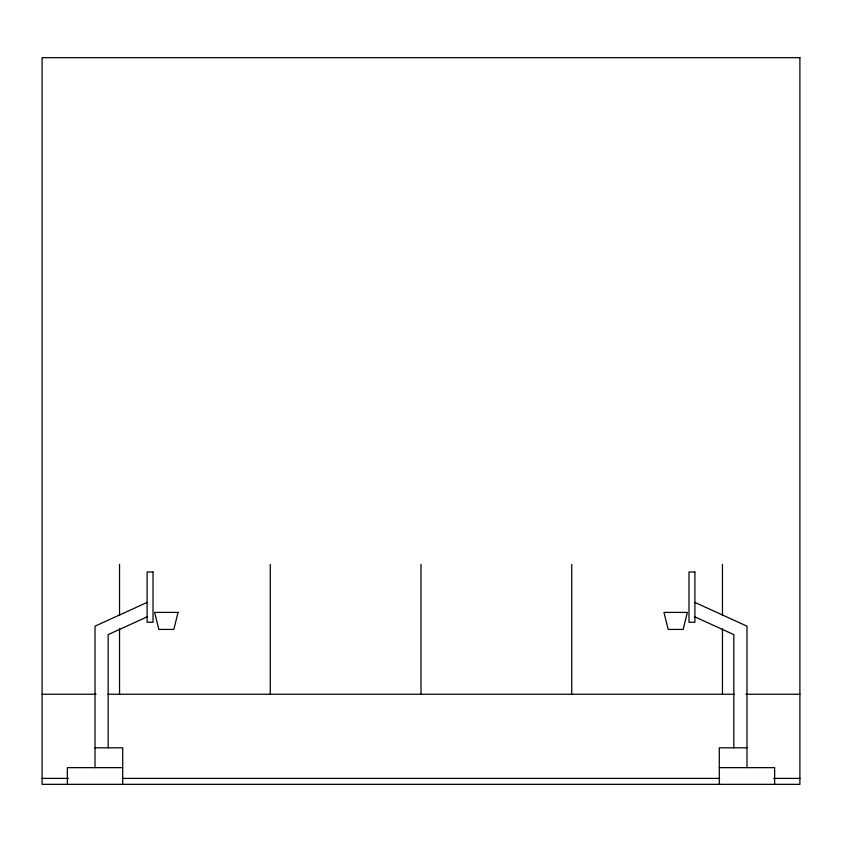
<?xml version="1.0" encoding="UTF-8"?>
<svg xmlns="http://www.w3.org/2000/svg" width="842" height="842" viewBox="0 0 842 842"><rect width="100%" height="100%" fill="white"/><g stroke="black" fill="none" stroke-linecap="round" stroke-linejoin="round"><path stroke-width="1.26" d="M147.097 602.419L95.02 626.153L95.02 767.651M147.097 616.87L108.176 634.615L108.176 747.812M42.1 694.25L96.041 694.25M107.881 694.25L734.119 694.25M745.959 694.25L799.9 694.25M95.02 747.812L122.7 747.812L122.7 784.334M746.98 747.812L719.3 747.812L719.3 784.334M122.7 767.651L67.349 767.651L67.349 784.334M719.3 767.651L774.651 767.651L774.651 784.334M42.1 778.397L68.412 778.397M122.353 778.397L719.647 778.397M773.587 778.397L799.9 778.397M694.903 602.419L746.98 626.153L746.98 767.651M694.903 616.87L733.824 634.615L733.824 747.812M722.457 564.319L722.457 615.502M722.457 628.627L722.457 694.25M571.729 564.319L571.729 694.25M421 564.319L421 694.25M270.271 564.319L270.271 694.25M119.543 564.319L119.543 615.502M119.543 628.627L119.543 694.25M178.041 612.408L173.841 629.427L158.833 629.427L154.633 612.408L178.041 612.408M687.367 612.408L683.167 629.427L668.159 629.427L663.959 612.408L687.367 612.408M799.9 57.666L42.1 57.666L42.1 784.334L799.9 784.334L799.9 57.666M153.012 572.002L147.097 572.002L147.097 622.259L153.012 622.259L153.012 572.002M694.903 572.002L688.988 572.002L688.988 622.259L694.903 622.259L694.903 572.002"/></g></svg>
